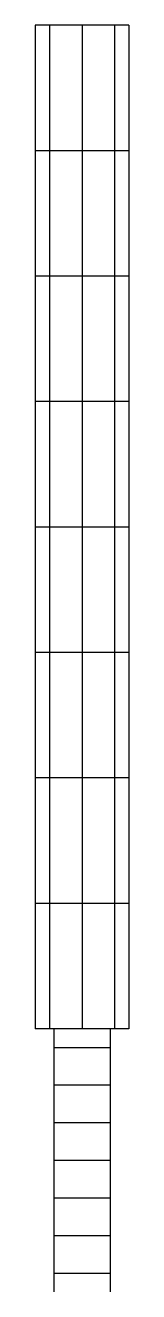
# Model space of a CAD drawing. Header units: millimetres. Extents: x -375 to 375, y 152 to 10248.
import ezdxf

# ---------------------------------------------------------------- set-up
doc = ezdxf.new("R2010")
doc.units = ezdxf.units.MM

msp = doc.modelspace()

# ---------------------------------------------------------------- linework, layer by layer
at = {"transparency": 33554687}
for p, q in [((-375, 10248), (-375, 2248)), ((375, 10248), (-375, 10248)), ((-260, 10248), (-260, 2248)), ((0, 10248), (0, 2248)), ((260, 10248), (260, 2248)), ((375, 10248), (375, 2248)), ((375, 9248), (-375, 9248)), ((375, 8248), (-375, 8248)), ((375, 7248), (-375, 7248)), ((375, 6248), (-375, 6248)), ((375, 5248), (-375, 5248)), ((375, 4248), (-375, 4248)), ((375, 3248), (-375, 3248)), ((375, 2248), (-375, 2248)), ((-225, 2248), (-225, 152)), ((225, 2248), (225, 152)), ((-225, 2100), (225, 2100)), ((-225, 1800), (225, 1800)), ((-225, 1500), (225, 1500)), ((-225, 1200), (225, 1200)), ((-225, 900), (225, 900)), ((-225, 600), (225, 600)), ((-225, 300), (225, 300))]:
    msp.add_line(p, q, dxfattribs=at)

doc.saveas('drawing.dxf')
